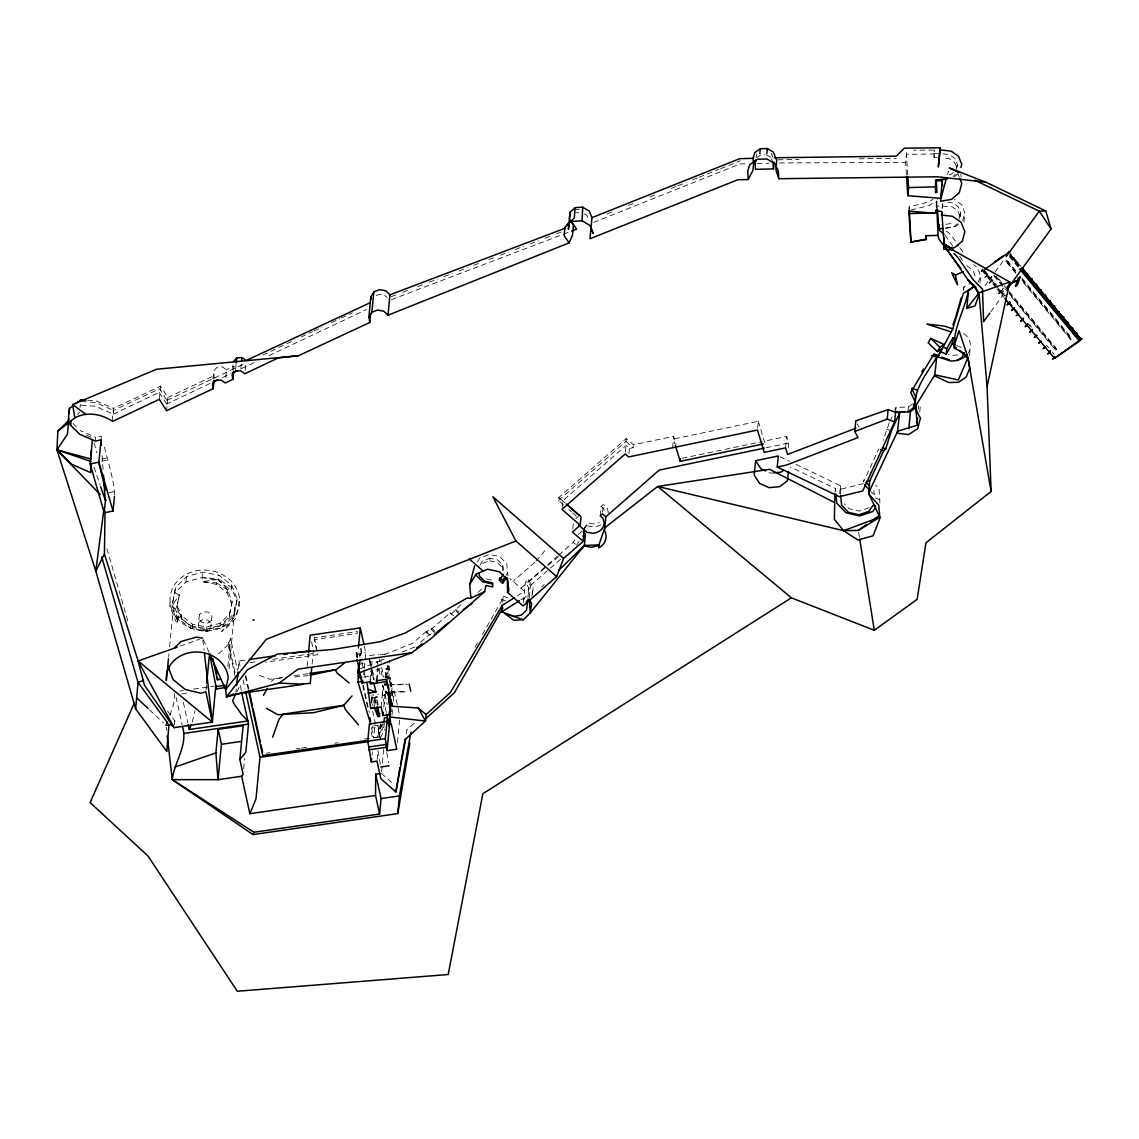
<?xml version="1.0" encoding="UTF-8"?>
<svg xmlns="http://www.w3.org/2000/svg" width="1139" height="1139" viewBox="0 0 1139 1139"><rect width="100%" height="100%" fill="white"/><g stroke="black" fill="none" stroke-linecap="round" stroke-linejoin="round"><path stroke-width="0.75" stroke-dasharray="5 3.75" d="M936.486 200.891L935.831 210.943M879.892 503.011L879.052 488.802L875.606 485.2M942.437 203.582L942.053 208.679M80.043 407.534L80.328 404.43M95.22 441.064L95.576 437.333L80.114 430.556M101.157 438.657L101.385 436.18L95.576 437.333M114.598 494.725C113.629 477.611 107.635 461.096 103.791 444.481M112.234 420.818L113.43 408.417L160.585 386.135L167.846 397.483L166.735 409.043M81.14 405.27L95.192 406.21L113.302 414.14L113.658 410.424L159.517 388.769L166.92 400.373L166.579 404.003L211.37 382.846M166.579 404.003L159.161 392.4L159.517 388.769M159.318 399.333L160.585 386.135M170.11 602.047L169.711 606.105L175.719 621.111L178.467 623.474L173.142 610.12L169.626 646.61M232.142 601.634L229.238 616.797L219.941 626.08L206.458 629.924L192.406 627.304L181.542 618.933L176.787 607.044L179.421 594.814L175.036 592.878L185.97 581.972L201.831 577.445L218.503 579.053L227.401 589.746L232.142 601.634L229.523 613.85L220.226 623.133L206.743 626.977L192.69 624.357L181.827 615.985L172.089 605.791L175.548 587.567L186.483 576.661L202.343 572.134L218.859 575.209L231.63 585.062L237.225 599.057L233.908 615.786L222.973 626.706L207.113 631.234L190.583 628.144L177.812 618.292L172.089 605.791L175.548 587.567M168.615 657.032L168.956 653.558M176.787 607.044L179.421 594.814L172.089 605.791M177.527 621.239L178.04 615.928L172.459 601.947M181.542 618.933L181.827 615.985L176.929 605.564M174.708 693.423L173.598 704.998L169.512 715.975M185.97 581.972L186.483 576.661M213.007 379.116L213.79 370.858L217.065 367.285L222.319 366.829L226.504 369.776L225.55 379.686M214.132 378.774L213.79 370.858M190.583 628.144L190.811 625.781L178.04 615.928M192.406 627.304L192.69 624.357M231.858 604.581L227.117 592.693L216.253 584.307L202.201 581.702L202.343 572.134M206.458 629.924L206.743 626.977M207.113 631.234L207.341 628.856L223.201 624.343L234.136 613.423L237.225 599.057M232.598 369.848L233.082 364.907M233.737 369.52L234.05 366.217L226.504 369.776M235.545 369.577L236.029 364.622M206.031 690.092L206.529 684.881M216.253 584.307L216.396 582.841L202.201 581.702L218.503 579.053L231.402 587.425L236.997 601.42M231.63 585.062L231.132 590.372L218.361 580.52L218.859 575.209M240.813 369.121L241.454 362.529M219.941 626.08L220.226 623.133M245.156 370.417L245.796 363.825M222.973 626.706L223.201 624.343M227.117 592.693L227.401 589.746L231.402 587.425M229.238 616.797L229.523 613.85M235.175 676.466L228.184 644.475L230.562 638.481L237.51 670.245M227.843 666.657L230.562 638.481M233.908 615.786L234.136 613.423M229.024 668.935L234.961 607.358L232.014 621.082L221.578 631.504L224.141 630.123L235.873 618.42L239.574 598.943M235.901 692.384L236.229 688.981M238.179 668.807L238.919 661.019L245.853 660.008M241.197 690.561L240.329 683.115M243.689 768.882L244.7 758.303M307.146 666.514L308.327 654.327M314.25 639.691L314.435 637.812L357.404 631.576L357.219 633.455L314.25 639.691L317.539 654.711L265.544 662.257M312.114 664.137L313.453 650.198M361.818 651.75L361.632 653.629L356.706 657.701L356.18 652.562L361.818 651.75L361.077 648.39M357.447 657.516L358.443 647.066M359.796 657.146L360.123 653.743L361.632 660.62M364.124 669.946L363.64 675.043L362.999 672.138M364.295 668.237L365.761 652.918L364.309 646.254M370.033 680.325L370.93 670.985L371.997 675.826L363.512 677.05M370.346 683.998L371.912 667.767M371.997 675.826L372.51 670.487L378.988 669.547L380.511 667.881L382.747 678.104M372.026 695.317L371.556 700.172L373.108 706.038M371.599 702.521L372.111 697.267L374.418 696.94L373.578 705.696M371.727 703.147L372.111 697.267M376.326 680.752L377.579 667.781M372.268 726.127L372.083 728.02L377.721 727.195L377.906 725.315L373.677 725.927M374.475 707.931L375.471 696.783L377.094 696.555L378.077 705.027M377.151 679.812L378.233 668.451M379.543 661.517L379.8 658.84M377.251 705.269L377.094 696.555M372.012 755.185L372.339 751.825M383.202 720.873L382.562 727.479L377.977 737.175L373.692 737.787L375.158 722.468L372.524 710.437M381.024 662.514L381.294 659.851L386.349 659.111M377.977 737.175L378.774 728.903L380.739 724.746M386.32 712.53L382.263 693.993L383.06 685.735L384.185 690.875M381.138 707.077L382.419 693.765L377.749 694.448M384.583 695.103L382.775 695.374L382.263 693.993M383.302 689.878L383.572 687.045M377.166 759.428L377.977 751M379.273 737.417L380.796 721.656M385.21 677.121L386.036 668.465L388.399 668.123L387.929 666.016L389.025 665.845L389.581 660.065M385.409 678.047L386.036 668.465M377.906 725.315L380.198 738.542L377.721 727.195M386.32 677.62L387.474 665.617M383.786 707.305L385.053 694.135M386.762 678.132L387.929 666.016M387.061 681.976L388.399 668.123M384.299 723.151L383.9 727.294L382.562 727.479M388.698 679.271L389.695 668.878L389.025 665.845M389.581 682.289L389.908 678.83L387.36 677.264L387.032 675.754L390.577 677.976L391.318 686.319M381.537 771.658L383.672 749.505M390.321 685.706L389.908 678.83M390.748 686.404L391.645 682.859M391.588 692.726L392.087 687.529L391.076 682.93M391.645 695.459L392.087 687.529M392.172 695.388L392.485 692.056M391.517 711.661L391.844 708.344M392.001 715.05L392.656 708.23M393.311 701.41L394.308 691.174L391.275 691.615M397.454 742.4L399.575 720.232M406.167 733.701L406.495 730.284L415.578 722.012M426.242 632.287L426.342 631.305L429.602 635.22L426.242 632.287L431.24 627.916L434.6 630.849L429.602 635.22M434.443 632.416L431.083 629.483L431.24 627.916M453.521 615.729L450.161 612.796L449.905 615.459L460.64 604.923M482.537 563.435L489.656 560.829L489.912 558.238L497.529 559.833L502.74 565.029L503.353 570.126M502.854 570.653L502.74 565.029M507.98 597.932L503.224 596.167L501.188 601.577L482.011 635.163M502.641 602.246L503.224 596.167M523.399 602.73L525.364 582.214L528.368 579.58L533.109 587.368L532.326 595.498M529.308 597.42L530.447 585.574L528.154 581.801L528.368 579.58M527.87 598.445L528.88 587.98L525.364 582.214M563.634 504.99L558.48 500.505L558.765 497.586L626.251 438.515L633.412 444.765L673.704 436.351L676.11 444.324M562.125 507.624L562.78 500.833L626.037 445.477L629.454 448.453L633.127 447.684L633.412 444.765M572.789 528.767L573.415 522.246M600.239 515.725L601.136 506.399L603.314 504.506L606.745 507.496A15.647 13.64 5.5 0 1 608.269 513.988M602.559 512.279L603.314 504.506M558.48 500.505L625.966 441.434L626.251 438.515M625.382 452.268L626.037 445.477M628.956 453.55L629.454 448.453M672.608 447.769L673.704 436.351M757.634 428.278L758.303 421.288L673.448 439.028L674.9 443.811M785.597 447.883L786.707 436.465L764.055 441.206M788.216 447.926L788.686 443.043L786.707 436.465M835.086 491.934L835.414 488.474L790.523 467.033M839.685 493.757L840.468 485.655L795.819 464.342M863.761 479.932L863.576 481.825L878.781 448.937M906.43 174.68L905.647 162.421L906.43 154.32L933.952 154.007L934.336 150.035L913.692 150.263M908.765 211.128L909.178 206.871L928.826 202.002L932.955 199.297M895.553 412.346L896.023 407.42L908.367 406.979L913.948 402.992M907.897 411.905L908.367 406.979M937.027 157.609L934.194 157.68L934.336 150.035M936.5 208.024L937.354 199.168M936.941 209.377L937.283 205.888L952.275 206.814L957.842 210.786L960.205 216.695L959.01 221.208M918.361 409.115L918.689 405.669M919.728 412.076L920.554 403.462M942.508 207.811L942.85 204.294M942.95 153.865L949.527 154.619L955.052 158.563L957.386 164.429L957.002 168.401L954.667 162.55L949.143 158.606L942.565 157.851M960.205 216.695L960.59 212.722L958.226 206.814L952.66 202.827L947.705 202.272M963.921 222.262L964.861 212.609L961.715 204.721L954.268 199.41M963.651 290.174L963.964 286.871M969.56 355.738L970.343 347.594M979.924 283.042L980.565 276.464L977.732 267.665L973.674 264.718M990.617 278.044L991.87 276.321L982.487 289.221M174.338 724.788L174.751 720.788M528.88 587.98L527.998 594.558L522.943 599.399M531.927 596.195L533.109 587.368M192.292 721.941L194.911 710.836M963.138 290.189L963.95 287.014L971.197 282.743M955.806 170.394L957.386 164.429M958.995 218.731L960.59 212.722M962.726 220.639L964.861 212.609M889.217 423.025L883.081 440.48M947.506 174.452L948.445 171.22M755.983 157.196L756.994 153.85M995.714 287.484L982.302 270.669L979.981 272.292L982.544 269.146M982.388 269.601L981.006 271.381M982.145 271.125L982.459 270.228M984.594 277.475L986.83 276.122L987.129 274.442M986.531 276.122L987.342 273.958M987.157 275.88L987.399 275.182L991.571 280.208L989.022 283.184L991.343 281.561L991.642 279.895M991.855 279.411L990.047 282.273L991.428 280.507M991.67 281.333L991.927 280.635L996.098 285.661M998.148 293.834L1000.384 292.467L1001.067 290.516L1005.224 296.325M1000.085 292.481L1000.896 290.303L1005.424 295.756M1000.711 292.239L1000.967 291.527L1005.139 296.553M1011.788 258.297L1009.951 255.079M1012.315 256.788L1010.022 254.851M1012.13 258.724L1012.671 257.215M1014.151 257.357L1011.802 258.952L1012.486 257.001L1013.738 257.442M1016.301 263.75L1012.386 258.012M1016.842 262.241L1012.457 257.784M1016.657 264.163L1017.184 262.653M978.23 282.116L980.565 276.464M894.784 410.097L896.023 407.42M889.901 421.544L892.634 415.607M382.078 724.561L380.113 728.704L378.774 728.903M380.355 737.93L384.569 729.017M236.827 691.743L240.101 685.479M584.335 529.122L587.767 522.915L593.49 523.926A12.429 10.835 5.5 0 0 599.199 522.459M475.034 647.379L478.522 641.271M583.196 529.621L587.767 522.915M558.694 555.063L573.301 542.278L575.821 538.32M576.605 545.168L579.125 541.21M477.269 561.869L479.889 557.968L489.457 554.465L499.694 556.615L506.698 563.577L507.98 575.935M479.861 565.2L482.779 560.844L489.912 558.238M506.043 575.309L507.78 572.703M994.959 272.079L1004.242 259.336M990.859 311.716L1005.395 291.741M985.093 277.133L987.072 274.599M998.661 293.478L1000.626 290.943M999.088 293.179L1000.469 291.399M77.666 414.454L79.588 412.19M534.832 562.395L513.091 581.374M535.928 561.114L546.877 548.343M228.184 644.475L219.485 653.145L215.029 654.427M541.694 586.912L544.2 584.464M271.367 681.592L274.442 678.616L282.799 677.392M426.342 631.305L412.617 643.307L383.217 655.053M431.083 629.483L450.161 612.796M420.59 642.197L429.688 634.238M478.081 592.337L482.537 588.436M575.878 518.601L578.199 516.579M578.341 534.362L582.157 531.016M528.154 581.801L557.37 556.231M530.447 585.574L548.913 569.415M550.237 568.261L560.787 559.021M953.315 172.502L950.809 174.609L947.577 175.15M952.93 176.474L955.422 174.367M954.254 176.887L958.283 173.47M957.344 223.771L953.571 226.96L945.47 228.327M958.682 224.041L955.991 226.305L945.356 228.113L945.498 230.263L951.122 234.919L958.91 246.238M520.893 588.18L546.521 566.667M547.859 565.542L560.004 555.348M198.656 622.421L202.628 619.573L207.811 620.072L211.171 623.617M211.484 620.285L207.526 623.118L202.343 622.62L198.983 619.075M756.609 157.794L760.852 154.833L764.938 154.719M1008.997 293.278L1054.23 347.808L1055.255 347.11L1056.551 349.317L1055.54 350.029L1009.51 294.545M1015.717 273.275L1005.623 261.087L1006.634 260.39L1008.229 261.628L1017.284 272.534M1005.623 261.087L1007.218 262.326L1008.229 261.628M1021.925 280.052L1069.421 337.358L1070.446 336.66L1071.742 338.895L1070.731 339.593L1022.452 281.39M1016.814 263.878L1017.825 263.18L1017.184 262.796M517.106 595.982L524.495 591.326L509.788 578.47M520.907 599.769L523.855 597.904L525.933 601.307M177.812 618.292L181.827 615.985M113.302 414.14L159.161 392.4M167.846 397.483L214.445 375.486M166.92 400.373L245.269 363.369M262.853 355.069L285.234 344.491M286.843 343.736L294.83 339.963M301.223 336.945L312.428 331.663M314.022 330.908L322.01 327.121M331.606 322.593L339.607 318.82M341.202 318.066L352.392 312.784M222.561 377.564L230.562 373.777M241.753 368.495L256.147 361.704M268.946 355.653L366.516 309.566M376.311 295.585L379.415 294.346L384.484 295.272L387.032 297.649M607.158 213.961L612.099 211.982M628.543 205.419L633.469 203.454M649.913 196.89L654.854 194.926M671.284 188.362L676.224 186.383M677.862 185.728L686.091 182.454M692.669 179.82L697.595 177.855M699.246 177.2L718.98 169.327M720.617 168.672L740.35 160.784M593.704 222.361L740.051 163.945L746.899 163.76M358.714 664.82L365.249 662.215M359.625 669.006L384.227 659.182M402.281 651.992L415.393 646.753M391.232 296.681L396.187 294.787M402.807 292.282L411.065 289.135M417.686 286.615L422.64 284.736M429.246 282.216L437.518 279.069M444.125 276.563L452.397 273.417M459.003 270.911L467.275 267.765M473.881 265.245L478.85 263.365M488.759 259.592L493.728 257.699M500.334 255.193L508.606 252.046M515.212 249.526L523.484 246.394M530.091 243.874L538.363 240.728M544.969 238.222L549.938 236.328M556.544 233.822L561.499 231.929M391.489 299.628L561.684 234.862M563.335 234.235L571.607 231.089M180.161 646.098L199.396 639.292M869.157 507.709L859.276 511.069L848.882 508.663L844.241 503.837M910.944 210.046L929.054 205.59L934.549 201.987L937.668 201.916M863.405 483.634L840.112 489.357L840.568 494.283M308.327 675.584L291.399 677.335M682.176 458.305L762.318 441.562M766.091 447.755L788.686 443.043M101.784 458.946L107.65 457.778M101.556 461.281L107.422 460.113M109.045 492.646L114.911 491.464M945.854 224.355L953.955 222.973M294.488 675.669L309.623 673.476M250.124 662.627L257.058 661.631M272.662 659.367L312.527 653.587M355.994 654.455L365.761 652.918M369.563 655.637L378.817 654.299M380.198 654.84L385.253 654.099M369.178 659.666L370.688 662.2L377.18 661.261L377.892 664.535M179.99 691.031L183.393 690.533M193.63 689.052L214.104 686.077M181.514 693.978L188.505 692.968M386.235 669.39L389.695 668.878M390.663 682.247L391.09 686.917M372.239 697.894L377.223 697.168M376.966 699.887L375.215 700.143L376.34 705.283M376.553 702.08L374.945 702.322L373.165 694.221M266.398 753.178L269.9 752.665M296.211 748.85L299.714 748.351M301.465 748.095L306.733 747.326M334.795 743.269L338.297 742.756M364.594 738.94L380.383 736.648M957.714 354.912L951.478 355.525L948.36 354.514M773.936 472.827L770.434 473.141L767.259 471.703M281.233 678.104L269.601 679.228L259.051 675.199M576.348 209.633L579.196 209.462M576.035 212.779L578.897 212.623M390.022 684.624L407.392 684.083M388.043 685.137L407.15 684.539M389.88 691.942L407.249 691.401M391.375 692.341L407.007 691.857M934.578 153.708L940.245 153.566M778.079 159.802L799.08 159.46M757.193 163.489L769.195 163.176M779.489 162.92L905.647 162.421M859.19 158.791L896.322 158.364M87.561 400.23L96.046 400.8L113.43 408.417M81.495 401.54L95.562 402.494L113.658 410.424M201.831 577.445L218.361 580.52M190.811 625.781L207.341 628.856M489.656 560.829L497.287 562.424L502.498 567.606M486.424 578.954L492.532 580.235M886.484 428.947L891.41 430.784M501.402 599.356L505.759 600.979M880.034 499.836L874.524 497.572L873.898 490.539M86.507 435.269L91.077 437.262M956.66 345.444L962.384 348.064M779.873 456.725L789.441 461.295M766.305 154.69L770.918 157.424M584.335 214.004L586.927 215.556L588.835 219.998M216.396 582.841L227.401 589.746M966.826 265.7L973.09 270.242L974.998 276.179M625.966 441.434L633.127 447.684M601.136 506.399L603.884 508.806L604.667 512.137M562.78 500.833L565.385 503.111M558.765 497.586L563.905 502.071M568.774 509.489L571.351 511.738M572.632 512.863L576.491 516.238M573.301 542.278L575.508 544.214M455.614 609.322L458.974 612.255M455.5 610.575L458.86 613.508M381.366 773.367L393.909 784.387M149.423 709.768L163.461 722.966M73.024 423.551L78.933 429.389M871.292 491.891L873.542 494.241M1008.357 251.292L1020.8 266.27M1010.236 254.282L1020.316 266.426M1016.985 263.237L1019.063 265.743M1016.899 263.465L1018.992 265.971M1009.695 255.791L1020.829 269.203M1009.382 256.688L1018.423 267.594M1021.811 278.001L1070.446 336.66M1006.634 260.39L1016.743 272.577M1022.352 279.34L1071.742 338.895M1007.218 262.326L1016.273 273.232M998.704 278.941L1003.231 284.394M1004.356 285.761L1007.759 289.847M1008.883 291.214L1055.255 347.11M995.942 276.25L1002.676 284.366M1009.41 292.481L1056.551 349.317M994.304 275.553L1007.873 291.911M993.806 275.595L1005.025 289.121M984.21 270.185L996.383 284.864M1029.414 324.686L1031.493 327.192M1046.456 345.231L1048.535 347.737M1052.009 351.937L1054.102 354.443M982.601 268.989L996.169 285.334M1028.161 324.003L1030.254 326.509M983.925 270.982L987.057 274.755M996.44 286.074L1000.611 291.114M982.63 270.441L995.842 286.373M998.277 289.306L1003.843 296.012M996.839 288.85L1003.616 297.023M167.547 710.921L175.164 721.357M959.878 247.647L962.811 251.89M945.114 235.075L952.902 246.408M959.736 256.303L964.605 263.38M1054.23 347.808L1055.54 350.029M1069.421 337.358L1070.731 339.593M857.411 423.936L859.02 426.983M203.383 639.748L209.135 652.604M771.288 153.48L772.897 157.168M771.445 158.663L773.054 162.35M958.098 174.196L959.323 177.271M93.982 467.204L100.147 485.1M758.303 421.288L765.038 443.612M94.039 442.914L96.929 452.895M106.924 548.756L128.636 623.702M394.308 691.174L399.917 716.815M391.958 692.142L392.955 696.712M381.65 667.255L383.886 677.477M384.925 694.292L387.175 704.557M378.988 669.547L380.853 678.075M382.348 684.881L384.213 693.409M382.419 693.765L382.775 695.374M370.688 662.2L371.613 666.372M372.51 670.487L374.375 679.043M369.677 659.851L374.076 679.955M369.534 661.332L370.645 666.358M371.001 668.038L373.578 679.769M381.494 724.86L382.903 731.266M360.522 648.589L361.632 653.629M362.003 662.328L363.882 670.928M364.266 672.636L366.146 681.236M356.18 652.562L357.304 657.701M363.284 685.066L369.278 712.444M362.715 685.137L367.584 707.433M371.513 727.849L373.692 737.787M371.186 732.021L372.254 736.862M314.435 637.812L316.998 649.486M311.63 641.855L313.083 648.532M245.839 675.754L248.872 689.622M245.284 675.911L248.316 689.764M238.919 661.019L240.429 667.895M243.063 679.94L244.942 688.54M228.412 642.097L235.033 672.409M183.365 702.436L187.793 722.724M176.004 696.983L182.083 724.746M386.804 752.737L388.527 762.518M377.963 750.672L380.54 765.351M858.635 532.155L859.475 537.409M202.87 639.89L204.08 650.383M166.209 727.123L166.621 730.626M960.832 173.968L961.145 177.115M840.468 485.655L841.208 493.685M835.414 488.474L835.642 490.838M102.14 455.742L103.108 469.809M933.952 154.007L934.194 157.68M906.317 152.526L907.783 175.321M909.178 206.871L909.335 209.263M963.736 333.442A17.398 15.177 5.5 0 1 967.936 353.503M600.894 524.88A15.647 13.64 5.5 0 1 586.286 525.406M199.41 614.562L198.229 626.934L201.589 630.479L206.757 630.978L210.729 628.144L211.925 615.758L208.565 612.212L203.383 611.714L199.41 614.562M1002.605 288.936L1000.184 295.77L1002.007 294.844L1004.57 287.569L1002.605 288.936M1017.013 262.454L1016.315 264.405L1018.764 262.54L1017.013 262.454M176.104 617.053A34.868 30.411 5.5 0 0 236.257 614.362A34.868 30.411 5.5 0 0 202.158 570.084A34.868 30.411 5.5 0 0 176.104 617.053"/><path stroke-width="1.5" d="M226.604 687.443L216.481 688.91L215.812 685.835L212.324 722.098L174.039 727.65L144.439 685.18L138.09 660.962L104.432 554.109L105.03 512.009M91.02 464.698L90.807 472.685L71.444 464.199L56.95 449.848L57.861 431.168L68.255 420.875L69.436 408.474L73.223 405.569M91.405 450.332L91.177 459.074L56.95 449.848L67.472 434.201L68.867 418.469M69.152 413.471L69.436 408.474M101.399 445.178L101.029 439.896L95.22 441.064L79.744 434.286L70.319 424.932L70.504 421.544M947.762 247.49L944.046 243.846L944.43 237.766M168.928 724.689L166.821 751.512L135.655 708.814L95.776 571.095L56.95 449.848L91.106 461.509M135.655 708.814L138.033 682.375L101.713 556.943M70.319 424.932L70.675 421.216M114.441 496.362L113.032 511.027L104.233 512.792L90.095 463.943L92.444 439.483M113.032 511.027L98.879 462.192L101.029 439.896M104.233 512.792L105.429 500.448L100.702 486.723M168.458 658.769L166.365 680.481A31.038 27.065 5.5 0 1 194.883 652.035A31.038 27.065 5.5 0 1 228.184 677.733L225.636 689.565L226.462 696.926L279.112 683.087L301.379 684.14L310.264 683.286L311.773 667.611M57.861 431.168L74.804 417.856C87.276 411.293 101.214 413.941 112.647 421.387L159.318 399.333L166.565 410.695L213.178 388.684L213.975 380.426M182.454 726.483C188.277 745.063 174.324 761.621 172.26 779.646L253.057 834.574L397.753 813.588L409.855 742.955M213.178 388.684L212.523 384.057L215.784 380.483L221.051 380.027L225.237 382.975L232.783 379.415L233.566 371.172M236.186 362.971L236.656 358.016L241.924 357.575L246.109 360.522L370.203 302.703M206.686 683.158L209.533 653.686L216.481 688.91M241.61 360.878L241.924 357.575M220.838 679.257L217.407 679.755L217.634 677.378M218.147 729.33L221.422 744.28L218.005 779.674L215.883 752.893L218.147 729.33L243.134 725.714L239.873 759.499L243.148 774.449L241.667 776.243L218.005 779.674L172.26 779.646L167.219 735.879M236.556 685.564L237.88 671.925M241.568 692.256L248.53 724.062L245.81 752.366L239.873 759.499M245.697 691.985L260.005 757.35L255.99 798.937L249.868 813.702L375.528 795.478L375.728 774.178L379.956 773.566M308.498 652.59L310.164 635.178L360.294 627.916L363.939 644.589M232.783 379.415L232.128 374.802L235.389 371.229L240.656 370.773L244.842 373.72L278.343 357.902L298.461 355.724L369.748 322.494L368.908 317.055L370.858 296.653L373.834 291.897L379.472 289.648L385.637 290.758L389.979 294.816L388.015 315.204L569.073 242.92L572.49 235.303L573.472 225.038L569.4 218.973L570.098 212.21L575.252 207.625L582.67 207.184L589.176 211.085L591.995 217.649L589.959 238.763L737.688 179.791L748.266 179.506L752.964 170.266L753.876 160.741M369.748 322.494L370.574 313.994M368.908 317.055L371.869 312.285L373.834 291.897M358.443 647.066L360.294 627.916M479.035 572.632L479.448 576.035L484.659 581.217L492.276 582.812L492.774 586.955L485.883 585.503L484.644 591.654L430.585 638.965L411.706 652.761L357.888 673.391L358.714 664.82M370.787 724.532L358.002 682.062L358.984 665.66M388.185 684.468L384.74 684.966L384.541 684.055L386.904 683.713L386.434 681.592L370.346 683.998L369.89 681.877L361.946 683.03L362.245 679.926M390.478 711.676L389.424 711.832L390.008 714.523L382.989 715.534L381.138 707.077L370.73 708.586L367 682.532M514.159 597.833L502.342 605.279L450.403 692.469L426.086 714.594L425.459 721.044L405.641 739.069L395.902 791.961L380.853 778.734L376.995 761.108L371.357 761.92L367.755 741.218L369.42 723.934L387.018 721.386L387.374 723.066L387.758 719.136M377.151 679.812L376.838 683.058L376.326 680.752L386.149 679.328L391.93 705.781L389.737 706.109L390.093 717.001L425.459 721.044L418.269 708.002L389.737 706.109L390.378 699.374M371.357 761.92L371.684 758.56M377.593 706.863L379.686 716.403L377.949 716.659L376.724 706.992M382.989 715.534L383.302 712.245M384.014 721.813L384.398 717.883L387.388 717.456L385.352 738.656L387.046 750.629L396.785 749.22L391.175 723.578L389.937 723.749L389.51 721.799L390.15 715.15M390.136 710.152L388.584 697.908L389.652 692.626M389.025 702.578L389.353 699.118M391.93 705.781L392.215 702.877L390.577 703.105L389.581 698.52L390.079 693.324M389.595 702.507L390.093 697.31M172.26 779.646L253.926 832.253L379.586 814.029L381.067 798.567L375.728 774.178M390.335 703.575L390.663 700.115M390.577 703.105L390.919 699.645M389.51 721.799L390.563 721.642L389.566 717.072L390.036 712.089M390.848 703.774L391.161 700.457M387.046 750.629L390.164 718.225L389.04 713.099M395.902 791.961L399.874 767.828M397.753 813.588L399.462 795.905L410.894 732.263M499.395 580.207L499.651 577.63L502.541 580.506L502.57 583.367L499.395 580.207L503.31 574.398M527.371 603.67L526.489 610.248L521.434 615.088L514.031 616.441L501.715 611.857L502.342 605.279M570.098 212.21L568.418 229.238L569.101 222.475L564.958 227.473L564.132 235.574L569.073 242.92M575.252 207.625L574.255 217.891L564.958 227.473M582.67 207.184L582.129 220.795L589.803 225.38L593.191 233.296L590.999 227.914M507.339 577.929L507.567 592.394L523.086 605.948L556.629 576.576L563.591 558.48L583.154 541.367L572.476 532.027L580.207 525.264L581.032 516.764L566.695 504.25M583.154 541.367L584.25 529.948M583.268 531.984L585.46 533.906L584.307 545.98L591.725 547.304L598.915 545.453L598.673 547.873A15.647 13.64 5.5 0 0 604.524 530.489L605.848 516.821L659.253 470.08L764.34 448.125M763.301 443.982L680.182 461.352L680.439 458.675M759.813 153.551L760.283 148.739L767.359 148.554L773.324 152.085L776.755 160.4L775.873 169.668L778.805 178.709L937.411 176.787L985.819 182.155L1045.759 210.943L1051.083 228.967L1007.474 288.879M766.889 153.366L767.359 148.554M756.111 159.474L755.1 162.82L755.527 169.327L773.466 168.871L774.121 162.137M777.225 467.004L786.565 465.054L857.994 437.575L854.791 431.482L855.802 420.889L888.121 409.584L895.553 412.346L894.642 421.857L862.707 490.966L839.4 496.689L777.225 467.004L778.279 455.97L755.613 460.711L754.203 475.219L759.528 483.349L769.039 487.663L779.546 486.695L787.519 480.786L788.402 471.56M896.322 411.777L899.611 413.001L891.41 430.784L885.729 448.894L883.707 450.773L869.698 481.085L868.758 494.141L878.753 505.147L879.92 518.288L873.086 535.828L857.866 540.014L843.529 530.66L834.346 519.242L834.915 493.657M941.369 194.029L940.942 198.357L907.783 195.68L908.566 187.565L907.883 177.072M854.791 431.482L887.196 419.081L888.121 409.584M960.889 268.505L938.678 238.749L938.052 235.403L925.936 235.73L926.178 239.532L910.929 242.08L909.406 210.459M899.611 413.001L897.318 433.233L908.466 434.571L917.721 428.72L920.483 418.013C905.79 397.07 926.491 374.703 936.799 357.091L931.73 355.453M908.794 428.762L910.46 411.549L915.941 407.62M895.553 412.346L907.897 411.905L913.464 407.933L913.791 404.644M936.927 192.505L936.258 179.976L946.723 179.065M913.464 407.933L915.656 396.842L911.955 389.011M947.192 179.136L935.646 180.275L935.489 192.747L935.902 191.736M940.216 147.743L938.379 166.735L940.216 147.743L904.366 148.17L896.222 156.171L774.392 157.766M926.562 239.076L910.929 242.08L908.765 211.128L935.987 213.32L936.329 209.79M938.052 235.403L936.941 209.377M917.037 422.882L917.536 417.714M936.173 180.83L942.181 180.674L940.6 201.261L951.407 199.425L959.28 192.79L961.772 183.407L959.935 178.809M942.992 228.54L938.735 228.654L939.12 224.682M944.046 243.561L943.661 249.242L952.702 249.996L951.492 248.231L944.046 243.846L941.782 211.427L935.831 210.943L935.987 213.32M936.799 357.091L934.635 375.884L948.787 382.547L958.426 382.291L966.157 377.052L969.716 368.41L968.221 358.942L962.512 352.492L954.083 348.121C953.3 327.562 964.861 309.765 968.549 289.961L974.229 286.615M964.377 352.407L962.028 357.304L957.173 360.479L950.937 361.077L937.924 356.877L952.802 328.829L963.352 293.335L972.037 288.224L973.204 285.362M937.924 356.877L940.914 350.157M940.771 351.709L946.196 354.186L946.737 348.634L952.902 337.927L955.763 339.237M946.196 354.186L952.361 343.48L952.902 337.927M947.036 249.469L967.894 279.738L975.852 287.142L978.743 295.357L975.055 305.893L966.769 308.441L968.549 289.961M104.048 508.435L95.776 571.095L104.432 554.109M941.853 212.438L941.483 215.029L952.489 216.282L961.188 222.489L964.861 231.701L962.37 241.084L954.51 247.718L951.492 248.231M357.888 673.391L360.18 660.107L411.706 652.761M400.501 764.411L405.213 738.827M559.263 569.827L584.35 545.41L598.957 544.94L604.795 527.77L657.673 486.467L791.363 597.833L874.282 630.28L917.109 599.399L925.964 542.719L991.101 491.507L987.086 386.505L1009.752 281.974L944.06 245.141M961.102 298.119L956.148 315.475M471.987 597.69L470.734 596.423L469.681 584.578L474.65 565.77M960.917 167.518L961.757 164.315L958.625 156.427L951.179 151.117L940.344 149.878M946.552 177.67L940.942 198.357M984.922 269.217L1009.638 251.904M272.705 737.132L278.913 719.478L282.928 714.139L343.665 705.34L352.065 695.915M1009.837 302.219L1007.104 304.996L1009.667 301.849M1014.109 308.37L1011.617 310.434L1012.215 309.822M1016.23 315.631L1018.793 314.037M1023.221 318.365L1021.683 320.429L1023.064 318.649M1023.391 318.564L1020.658 321.34L1023.235 318.194M1027.919 324.017L1025.185 326.793L1027.592 324.102M1032.432 329.47L1029.699 332.232L1030.297 331.62M1034.312 337.429L1036.704 335.621M1036.248 336.076L1036.632 334.994L1035.251 336.774M1050.343 351.054L1048.805 353.118M1050.514 351.268L1047.78 354.044L1050.357 350.883M1052.393 359.226L1054.629 357.86M1054.33 357.874L1054.714 356.792L1053.333 358.571M1004.755 298.375L1054.472 358.329L1078.377 341.216M1021.327 268.477L1020.843 269.843L1023.292 267.992L1021.868 267.793M1021.17 269.616L1021.427 268.904L1025.342 274.656M1025.883 273.146L1021.711 268.106L1080.299 338.753L1079.445 341.159L1054.472 358.329M1025.698 275.068L1026.225 273.559M1027.72 273.716L1025.356 275.296L1026.054 273.346L1027.293 273.787M1029.87 280.094L1025.94 274.357M1030.396 278.585L1026.025 274.129M1030.211 280.521L1030.752 279.012M1034.383 285.547L1030.468 279.81M1034.924 284.038L1030.539 279.582M1034.739 285.974L1034.981 285.263L1038.91 291M1035.266 284.465L1039.437 289.491M1039.252 291.413L1039.793 289.904M1041.274 290.061L1038.925 291.655L1039.608 289.705L1040.861 290.132M1043.424 296.453L1039.508 290.716M1043.965 294.944L1039.58 290.473M1043.78 296.866L1044.306 295.357L1044.947 295.884L1043.922 296.567M1047.951 301.892L1044.022 296.154M1048.478 300.383L1044.107 295.926M1048.293 302.319L1048.834 300.81M1052.464 307.345L1048.549 301.607M1053.005 305.836L1048.62 301.379M1052.82 307.772L1053.347 306.263M1057.519 311.289L1053.148 306.832M1057.875 311.702L1062.046 316.742M1057.49 312.926L1058.501 312.228M1059.355 311.858L1057.006 313.453L1057.69 311.502L1058.943 311.944M1062.388 317.155L1061.705 319.105L1061.762 317.539L1057.59 312.513L1056.835 313.239L1057.234 312.086L1053.062 307.06M1066.033 323.704L1062.103 317.952M1066.56 322.18L1062.189 317.724M1066.375 324.117L1066.901 322.608L1067.542 323.134L1066.531 323.818M1070.546 329.143L1071.087 327.633M1070.888 329.57L1071.429 328.06M1072.91 328.203L1070.56 329.797L1071.258 327.847L1072.497 328.288M1075.074 334.595L1071.144 328.858M1075.6 333.086L1071.229 328.63M1075.415 335.023L1075.942 333.499M1079.587 340.048L1075.672 334.311M1080.128 338.539L1075.743 334.083M1021.925 267.637L1080.626 338.639L1082.05 338.838L1079.601 340.703M952.887 324.843L955.692 317.041M167.177 722.24L166.009 725.372L172.672 724.902M253.057 834.574L253.926 832.253M235.559 694.434L232.627 700.642L233.879 703.646L241.852 714.765L247.861 720.987L189.273 729.487L191.081 724.959M134.502 702.592L90.109 802.568L148.056 856.058L237.268 991.257L448.211 974.514L482.865 793.741L791.363 597.833M409.129 684.041L410.723 691.302M263.465 695.402L267.281 688.283M502.911 607.813L454.532 692.569L425.004 719.421M937.369 351.68L939.931 347.253L944.16 344.519L930.734 338.383L928.185 342.825L937.369 351.68L941.611 348.947M921.807 371.855L923.615 368.879M469.681 584.578L476.202 574.028L487.506 569.229L499.437 571.735L507.595 579.851L508.862 590.486L507.567 592.394M502.541 580.506L505.161 576.605M502.57 583.367L506.357 577.729M875.492 507.681L872.773 511.496L859.731 515.939L845.978 512.764L836.781 503.167L835.969 494.369M1006.292 256.503L1039.281 211.171L1045.759 210.943M989.819 313.14L983.583 321.696L982.487 289.221L973.404 280.023L957.685 257.215L953.969 253.57M966.769 308.441L978.971 292.908L1009.752 281.974M584.35 545.41L530.318 612.853L523.499 619.744L513.703 620.257L504.577 613.366L523.499 619.744M233.395 361.604L236.656 358.016M174.125 648.233L181.186 641.456L196.321 637.128L202.671 638.139M526.275 601.606L528.524 599.441M1007.004 287.042L1011.46 282.842L1017.426 280.721M448.339 622.706L434.386 634.466M582.926 536.127L585.46 533.906M344.704 662.784L336.318 669.561L310.007 675.228M75.744 403.633L80.784 399.775L85.866 400.116M416.547 648.063L422.028 643.877M783.604 470.208L780.941 472.172L773.936 472.827M279.112 683.087L298.091 669.12L360.18 660.107M834.09 502.299L769.537 469.311L657.673 486.467L843.529 530.66L858.365 530.404L866.637 524.51M870.78 521.548L879.052 515.654L868.544 493.016L897.689 431.183L917.308 425.174L915.557 406.167L934.834 374.802L958.369 379.956L967.922 357.518L959.066 330.652L954.126 346.057L956.632 348.135M463.345 609.579L472.514 603.072M760.283 148.739L754.787 152.569L752.993 158.592L753.392 161.581L755.869 161.51M1039.338 342.526L1038.74 343.138L1041.402 341.287M1039.765 342.227L1040.775 341.529M1043.865 347.979L1043.267 348.591L1045.588 346.968M1044.292 347.68L1045.289 346.968M994.945 261.643L1003.274 255.919M1010.378 283.583L1017.583 280.294M1007.773 252.972L1008.784 252.288M1030.368 280.222L1031.379 279.539L1030.752 279.14M1048.449 302.02L1049.46 301.337L1048.834 300.952M1052.963 307.473L1053.988 306.775L1053.347 306.391M1062.004 318.365L1063.029 317.681L1062.388 317.297M1075.572 334.724L1076.583 334.026L1075.956 333.642M501.715 611.857L519.427 600.694M858.365 530.404L879.621 517.348L879.052 515.654M484.644 591.654L470.279 598.416L467.531 597.861L404.843 633.199L380.668 641.613L333.086 649.458L277.56 654.014L247.505 669.746L226.462 696.926L233.822 693.936M212.965 382.092L217.763 379.828M232.157 373.023L236.955 370.759M74.804 417.856L72.64 404.573L156.527 369.264L298.461 355.724M955.393 275.054L957.486 284.878L951.663 272.705L955.393 275.054L963.38 271.78M591.995 217.649L739.724 158.677L753.591 158.307M371.869 312.285L377.507 310.036L383.672 311.146L388.015 315.204M556.629 576.576L515.91 541.011L266.284 639.335L225.636 689.565L209.847 654.213M855.773 428.236L787.576 454.447L785.597 447.883L764.198 452.354L757.463 430.029L628.628 456.953L625.211 453.977L561.968 509.332L580.207 525.264M389.979 294.816L565.215 228.184M571.607 231.089L576.562 229.21L571.522 221.706M843.529 530.66L879.621 517.348M143.542 680.41L138.033 682.375L167.903 723.279M174.039 727.65L138.09 660.962L177.143 647.166M175.121 767.031L215.883 752.893M390.307 706.023L391.901 705.611M105.429 500.448L106.254 500.277M90.095 463.943L98.879 462.192M249.327 659.509L275.325 655.737M283.995 654.484L287.455 653.971M292.652 653.216L309.993 650.711M216.723 686.532L225.152 685.308M358.002 675.868L360.821 675.455M235.745 694.092L303.301 684.297M358.415 677.79L361.818 677.292M358.002 682.062L363.17 681.307M368.153 693.153L375.913 692.028L374.019 683.4L369.577 681.848M387.929 694.477L389.154 697.823M389.581 698.52L389.082 693.566L385.523 691.345L385.85 692.839L388.413 694.406M183.977 733.431L248.53 724.062M378.219 713.84L379.956 713.598M221.422 744.28L241.411 741.389M367.925 740.322L262.71 755.57L248.701 691.501M367.755 741.218L385.352 738.656M260.005 757.35L368.851 741.56M369.008 746.928L386.605 744.379M368.723 749.861L386.32 747.298M380.825 766.974L389.097 765.778M381.067 798.567L399.462 795.905M309.623 673.476L335.179 669.817L337.044 672.907L349.132 682.987M866.637 481.455L869.698 481.085M252.801 620.043L254.367 619.872M571.792 221.393L582.129 220.795M899.71 411.934L904.637 411.748M907.669 411.649L910.46 411.549M908.566 187.565L936.059 186.853M909.107 213.577L936.614 212.851M492.973 584.008L482.737 581.858L475.732 574.896M875.706 506.129L873.044 505.431L868.801 511.411L858.92 514.771L848.527 512.365L841.564 505.118L840.71 495.835M952.802 328.829L944.231 326.053L926.875 324.06L951.378 331.976M938.066 355.325L933.952 353.987L910.73 392.386L915.187 401.768M933.553 354.628L936.927 355.724M941.597 357.233L949.385 359.753M368.509 689.437L375.913 692.028M911.883 388.257L916.838 390.108M887.196 419.081L894.642 421.857M882.44 447.67L885.729 448.894M880.419 449.549L883.707 450.773M985.819 182.155L949.399 167.988L958.91 172.559M765.679 470.991L760.923 468.841L755.613 460.711M952.361 343.48L955.222 344.79M942.665 346.769L946.737 348.634M974.742 180.176L1039.281 211.171L1051.083 228.967M266.412 708.344L277.873 714.694L313.51 712.701L343.665 705.34L345.63 709.796L358.372 724.717M944.046 243.846L952.702 249.996M72.64 404.573L85.781 414.34M138.09 660.962L212.324 722.098L204.479 653.886M943.989 234.15L939.49 230.42L939.348 228.27M959.138 350.228L967.922 357.518L991.101 491.507M418.269 708.002L426.086 714.594M605.848 516.821L602.417 513.831L600.239 515.725L602.987 518.131L604.154 523.128A12.429 10.835 5.5 0 1 592.593 533.251L586.87 532.24L578.911 525.278M566.482 504.321L579.352 515.568M563.591 558.48L492.86 496.704L515.91 541.011M469.168 558.865L482.964 570.895M136.652 697.766L148.141 708.572M930.734 338.383L939.931 347.253M68.667 421.786L70.945 424.05M56.95 449.848L100.246 494.611M866.01 482.295L869.399 485.826M864.529 484.815L870.168 490.71M967.894 279.738L978.971 292.908L987.086 386.505M1066.702 323.177L1070.874 328.203M1066.631 323.405L1070.802 328.445M1021 269.402L1079.758 340.262M1019.547 268.946L1079.445 341.159M1009.41 302.718L1011.845 305.651M1015.319 309.836L1017.412 312.357M377.949 716.659L374.475 707.931L371.1 707.789M167.789 665.717L173.071 679.556L185.216 689.437L200.905 693.238L205.86 691.814L212.324 722.098M675.37 445.406L680.182 461.352M98.623 461.864L105.4 489.77M388.356 686.589L388.997 689.494M386.676 714.167L389.367 726.497M357.077 659.41L359.326 669.704M369.833 717.727L370.588 721.158M359.397 671.355L361.946 683.03M375.528 795.478L379.586 814.029M249.256 691.345L252.288 705.198M253.043 708.657L260.233 741.56M261.002 745.034L262.511 751.954M237.852 675.27L238.037 676.053M241.667 776.243L249.868 813.702M215.499 667.582L216.923 674.117M212.765 658.541L217.407 679.755M188.163 724.418L189.273 729.487M859.76 539.16L874.282 630.28M370.858 296.653L371.286 299.372M103.478 475.091L105.201 499.736M942.181 180.674L942.508 185.671M937.497 209.391L938.735 228.654M925.936 235.73L926.178 239.532M906.544 176.431L907.783 195.68M778.805 178.709L778.321 171.163L775.146 163.859L766.974 159.004L757.535 159.246L749.676 164.756L747.725 171.22L748.266 179.506M773.054 162.35L773.466 168.871M966.926 354.756A17.398 15.177 5.5 0 1 956.988 360.123M531.543 603.627L530.318 612.853L529.151 599.114L531.543 603.627M1009.51 302.305L1008.129 304.07L1009.51 302.305M1014.037 307.744L1012.642 309.523L1014.037 307.744M1032.105 329.555L1030.724 331.321L1032.105 329.555M1018.351 278.101L1015.419 286.402L1017.398 285.035L1020.33 276.749L1018.351 278.101M1021.711 268.249L1021.327 269.317L1022.338 268.633L1021.711 268.249M1030.567 278.799L1029.884 280.749L1032.333 278.898L1030.567 278.799M1035.095 284.252L1034.397 286.202L1036.846 284.351L1035.095 284.252M1035.266 284.593L1034.881 285.675L1035.906 284.978L1035.266 284.593M1044.136 295.143L1043.438 297.094L1045.887 295.243L1044.136 295.143M1048.649 300.596L1047.965 302.547L1050.414 300.696L1048.649 300.596M1053.176 306.049L1052.479 308L1054.928 306.149L1053.176 306.049M1062.217 316.941L1061.52 318.892L1063.968 317.041L1062.217 316.941M1066.73 322.394L1066.047 324.344L1068.496 322.494L1066.73 322.394M1075.771 333.3L1075.088 335.25L1077.537 333.4L1075.771 333.3M1080.47 339.095L1080.085 340.162L1081.11 339.479L1080.47 339.095"/></g></svg>
